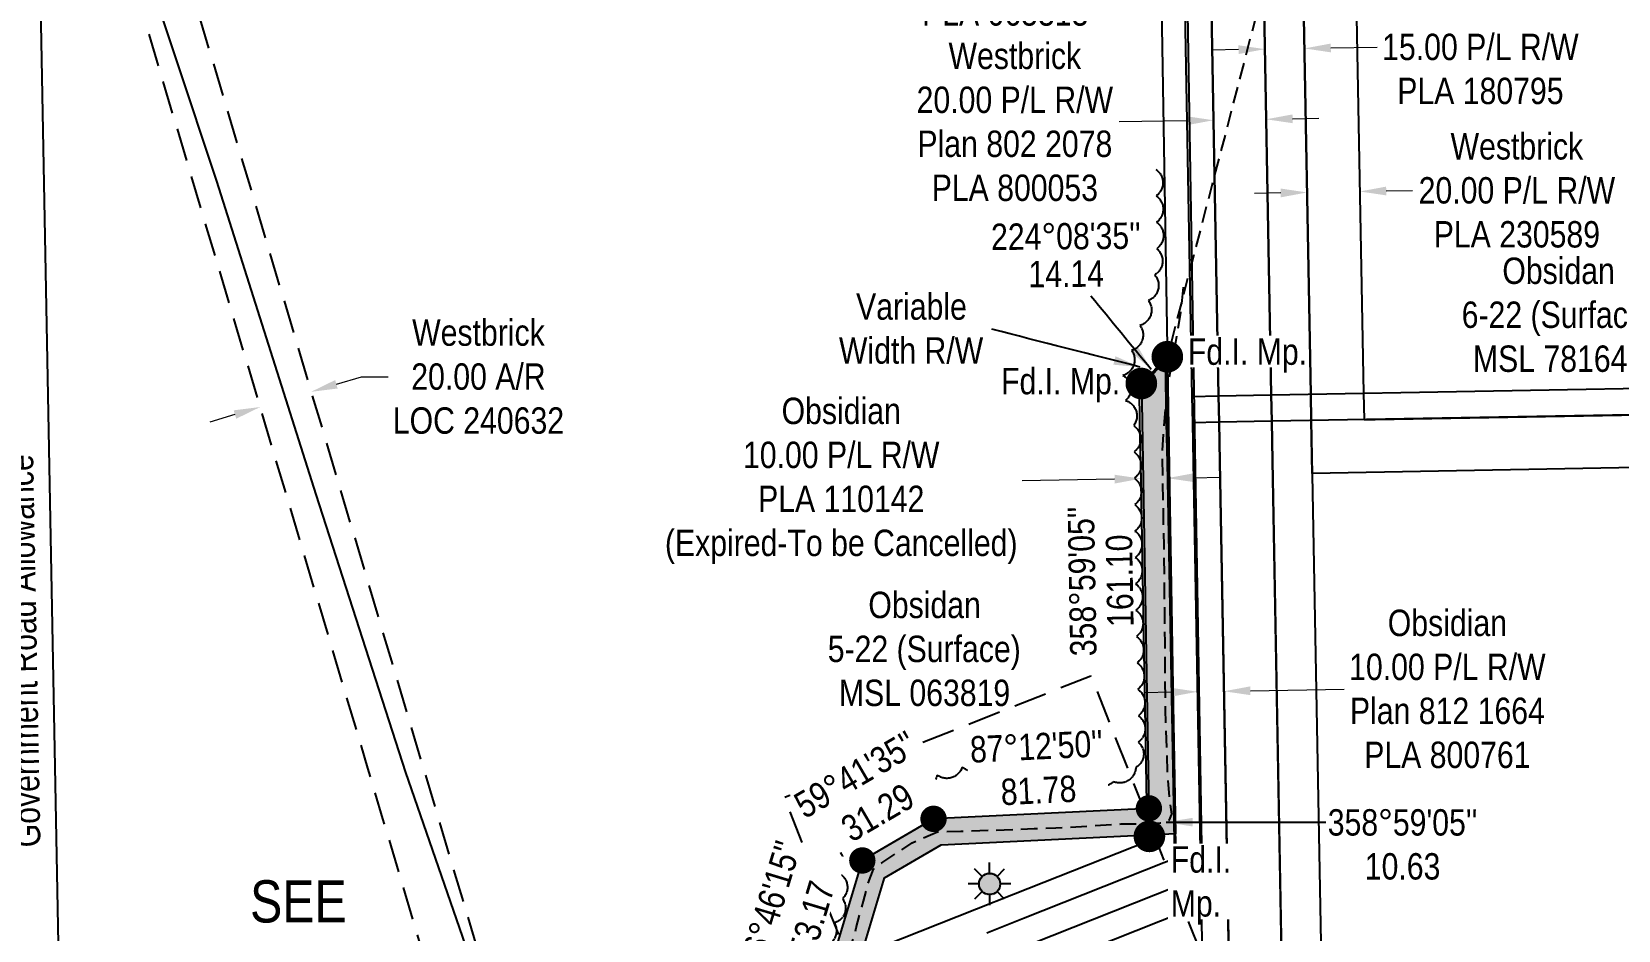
# Model space of a CAD drawing. Extents: x 583854 to 591751, y 5898015 to 5905299.
# Drawn here: x 587843 to 588444, y 5899762 to 5900103 of the extents above; entities that cross this region are included whole.
import ezdxf
from ezdxf.enums import TextEntityAlignment as Align

# ---------------------------------------------------------------- set-up
doc = ezdxf.new("R2010")
doc.units = 0
doc.header["$LTSCALE"] = 5
doc.header["$PDSIZE"] = 0.5
for name, pattern in [('0', [1, 1, 0]), ('foc-ACCESSROAD', [3.75, 2.5, -1.25]), ('foc-TIELINE', [1.875, 1.25, -0.625]), ('UG_PIPE', [1.875, 1.25, -0.625])]:
    doc.linetypes.add(name, pattern=pattern)
doc.layers.get('Defpoints').update_dxf_attribs({"color": 9})
for name, color, linetype in [('AS-PIPE-UG', 44, 'UG_PIPE'), ('AS-POWER', 104, 'foc-POWER'), ('C-RW', 13, 'Continuous'), ('C-WS', 13, 'foc-ACCESSROAD'), ('C-WS-S', 8, 'Continuous'), ('DETAIL-T', 7, 'Continuous'), ('F-AR', 190, 'foc-ACCESSROAD'), ('F-RW', 190, 'Continuous'), ('L-BD', 7, 'Continuous'), ('L-MON', 1, 'Continuous'), ('L-ROAD-T', 7, 'Continuous'), ('L-SEC', 7, 'Continuous'), ('L-TIE', 7, 'foc-TIELINE'), ('P-PROPOSED', 10, 'Continuous'), ('P-PROPOSED-H', 21, 'Continuous'), ('P-TXT', 4, 'Continuous'), ('T-BUSH', 110, '0')]:
    doc.layers.add(name, color=color, linetype=linetype)
for name, color, linetype, lineweight in [('C-RW-T', 13, 'Continuous', 9), ('C-WS-T', 13, 'Continuous', 9), ('F-AR-T', 190, 'Continuous', 9), ('F-RW-T', 190, 'Continuous', 9)]:
    doc.layers.add(name, color=color, linetype=linetype, lineweight=lineweight)
doc.styles.add('175L', font='ARIALN.TTF', dxfattribs={"height": 20})
doc.styles.add('80CG', font='ARIALN.TTF', dxfattribs={"height": 10})
doc.styles.add('80L', font='ARIALN.TTF', dxfattribs={"height": 10})
doc.styles.add('foc-LtypeFont', font='ARIALN.TTF', dxfattribs={"height": 7.35})
doc.linetypes.add('foc-POWER', pattern='A,6,-1,["P",foc-LtypeFont,S=0.2,R=0,X=-0.625,Y=-0.75],-1.24,4', length=12.24)
doc.dimstyles.new('Compass 5 000', dxfattribs={"dimscale": 5, "dimtxt": 9, "dimasz": 2, "dimexe": 0.2, "dimexo": 0.0625, "dimgap": 0.5, "dimtad": 0, "dimtih": 1, "dimtoh": 1, "dimzin": 0, "dimdsep": 46, "dimtxsty": '80CG', "dimcen": 0.1, "dimse1": 1, "dimse2": 1, "dimclrd": 256, "dimclrt": 256, "dimaunit": 1, "dimadec": 4, "dimazin": 0, "dimtfac": 0.06, "dimtofl": 0, "dimtmove": 0, "dimatfit": 1, "dimfxl": 0.2, "dimtolj": 1, "dimtzin": 0, "dimlwd": -1, "dimarcsym": 0})

# ---------------------------------------------------------------- blocks, each defined once
blk = doc.blocks.new('fdia')
at = {"color": 255, "const_width": 1}
blk.add_lwpolyline([(-0.5, 0, 1), (0.5, 0, 1)], format="xyb", close=True, dxfattribs=at)
blk = doc.blocks.new('Fdiaa')
blk.add_blockref('fdia', (0, 0))
blk = doc.blocks.new('fdib')
at = {"color": 1, "const_width": 1.6}
blk.add_lwpolyline([(-0.4, 0, 1), (0.4, 0, 1)], format="xyb", close=True, dxfattribs=at)
at = {"color": 1}
blk.add_circle((0, 0), 0.8, dxfattribs=at)
blk = doc.blocks.new('Fdibb')
blk.add_blockref('fdib', (0, 0))
blk = doc.blocks.new('fdicc')
for name in ['Fdibb', 'Fdiaa']:
    blk.add_blockref(name, (0, 0))
blk = doc.blocks.new('FDI')
blk.add_blockref('fdicc', (0, 0))
blk = doc.blocks.new('PLIA')
at = {"color": 255, "const_width": 1}
blk.add_lwpolyline([(-0.5, 0, 1), (0.5, 0, 1)], format="xyb", close=True, dxfattribs=at)
blk = doc.blocks.new('PLIAA')
blk.add_blockref('PLIA', (0, 0))
blk = doc.blocks.new('PLIB')
at = {"color": 1}
blk.add_circle((0, 0), 0.8, dxfattribs=at)
blk = doc.blocks.new('PLIBB')
blk.add_blockref('PLIB', (0, 0))
blk = doc.blocks.new('PLICC')
for name in ['PLIAA', 'PLIBB']:
    blk.add_blockref(name, (0, 0))
blk = doc.blocks.new('PLI')
blk.add_blockref('PLICC', (0, 0))
blk = doc.blocks.new('*D433')
at = {"layer": 'C-RW-T', "transparency": 16777216}
for p, q in [((588291.07, 5900127.67), (588301.07, 5900127.85)), ((588261.08, 5900127.12), (588251.08, 5900126.93))]:
    blk.add_line(p, q, dxfattribs=at)
for points in [[(588261.05, 5900128.78), (588261.11, 5900125.45), (588271.08, 5900127.3)], [(588291.04, 5900129.33), (588291.11, 5900126), (588281.08, 5900127.48)]]:
    blk.add_solid(points, dxfattribs=at)
at = {"layer": 'Defpoints', "color": 0, "transparency": 16777216}
for p in [(588271.08, 5900127.3), (588271.36, 5900112.24), (588281.35, 5900112.42)]:
    blk.add_point(p, dxfattribs=at)
at = {"layer": 'C-RW-T', "transparency": 16777216, "insert": (588212, 5900126.93), "char_height": 10, "attachment_point": 5, "style": '80CG'}
blk.add_mtext('\\A1;Obsidian\\P10.00 P/L R/W\\PPLA 065313', dxfattribs=at)
blk = doc.blocks.new('*D441')
at = {"layer": 'C-RW-T', "transparency": 16777216}
for p, q in [((588274.96, 5899852.7), (588264.96, 5899852.52)), ((588304.95, 5899853.26), (588340.57, 5899853.91))]:
    blk.add_line(p, q, dxfattribs=at)
for points in [[(588274.93, 5899854.37), (588274.99, 5899851.04), (588284.96, 5899852.89)], [(588304.92, 5899854.92), (588304.98, 5899851.59), (588294.95, 5899853.07)]]:
    blk.add_solid(points, dxfattribs=at)
at = {"layer": 'Defpoints', "color": 0, "transparency": 16777216}
for p in [(588284.23, 5899892.74), (588294.22, 5899892.92), (588294.95, 5899853.07)]:
    blk.add_point(p, dxfattribs=at)
at = {"layer": 'C-RW-T', "transparency": 16777216, "insert": (588379.65, 5899853.91), "char_height": 10, "attachment_point": 5, "style": '80CG'}
blk.add_mtext('\\A1;Obsidian\\P10.00 P/L R/W\\PPlan 812 1664\\PPLA 800761', dxfattribs=at)
blk = doc.blocks.new('*D442')
at = {"layer": 'C-RW-T', "transparency": 16777216}
for p, q in [((588253.49, 5899933.46), (588218.48, 5899932.82)), ((588283.46, 5899934.01), (588293.46, 5899934.2))]:
    blk.add_line(p, q, dxfattribs=at)
for points in [[(588253.46, 5899935.13), (588253.52, 5899931.8), (588263.48, 5899933.65)], [(588283.43, 5899935.68), (588283.49, 5899932.35), (588273.46, 5899933.83)]]:
    blk.add_solid(points, dxfattribs=at)
at = {"layer": 'Defpoints', "color": 0, "transparency": 16777216}
for p in [(588263.37, 5899939.87), (588273.35, 5899940.05), (588263.48, 5899933.65)]:
    blk.add_point(p, dxfattribs=at)
at = {"layer": 'C-RW-T', "transparency": 16777216, "insert": (588149.82, 5899932.82), "char_height": 10, "attachment_point": 5, "style": '80CG'}
blk.add_mtext('\\A1;Obsidian\\P10.00 P/L R/W\\PPLA 110142\\P(Expired-To be Cancelled)', dxfattribs=at)
blk = doc.blocks.new('*D447')
at = {"layer": 'Defpoints', "color": 0, "transparency": 16777216}
for p in [(587916.68, 5900074.36), (587897.39, 5900068.61), (587948.83, 5899966.56)]:
    blk.add_point(p, dxfattribs=at)
at = {"layer": 'F-AR-T', "transparency": 16777216}
for p, q in [((587958.41, 5899969.41), (587967.99, 5899972.27)), ((587967.99, 5899972.27), (587977.99, 5899972.27)), ((587919.96, 5899957.95), (587910.37, 5899955.09))]:
    blk.add_line(p, q, dxfattribs=at)
for points in [[(587957.94, 5899971.01), (587958.89, 5899967.82), (587948.83, 5899966.56)], [(587919.48, 5899959.54), (587920.43, 5899956.35), (587929.54, 5899960.8)]]:
    blk.add_solid(points, dxfattribs=at)
at = {"layer": 'F-AR-T', "transparency": 16777216, "insert": (588012.27, 5899972.27), "char_height": 10, "attachment_point": 5, "style": '80CG'}
blk.add_mtext('\\A1;Westbrick\\P20.00 A/R\\PLOC 240632', dxfattribs=at)
blk = doc.blocks.new('*D474')
at = {"layer": 'Defpoints', "color": 0, "transparency": 16777216}
for p in [(588310.46, 5900096.67), (588325.44, 5900096.95), (588325.45, 5900096.69)]:
    blk.add_point(p, dxfattribs=at)
at = {"layer": 'F-RW-T', "transparency": 16777216}
for p, q in [((588300.46, 5900096.23), (588290.47, 5900096.05)), ((588335.45, 5900096.88), (588353.09, 5900097.2))]:
    blk.add_line(p, q, dxfattribs=at)
for points in [[(588300.43, 5900097.9), (588300.49, 5900094.57), (588310.46, 5900096.42)], [(588335.41, 5900098.54), (588335.48, 5900095.21), (588325.45, 5900096.69)]]:
    blk.add_solid(points, dxfattribs=at)
at = {"layer": 'F-RW-T', "transparency": 16777216, "insert": (588392.17, 5900097.2), "char_height": 10, "attachment_point": 5, "style": '80CG'}
blk.add_mtext('\\A1;Vermillion\\P15.00 P/L R/W\\PPLA 180795', dxfattribs=at)
blk = doc.blocks.new('*D476')
at = {"layer": 'Defpoints', "color": 0, "transparency": 16777216}
for p in [(588326.47, 5900041.42), (588346.46, 5900042.48), (588346.47, 5900041.79)]:
    blk.add_point(p, dxfattribs=at)
at = {"layer": 'F-RW-T', "transparency": 16777216}
for p, q in [((588316.45, 5900041.93), (588306.46, 5900041.75)), ((588356.46, 5900042.67), (588366.46, 5900042.85))]:
    blk.add_line(p, q, dxfattribs=at)
for points in [[(588316.42, 5900043.6), (588316.49, 5900040.26), (588326.45, 5900042.11)], [(588356.43, 5900044.33), (588356.49, 5900041), (588346.46, 5900042.48)]]:
    blk.add_solid(points, dxfattribs=at)
at = {"layer": 'F-RW-T', "transparency": 16777216, "insert": (588406, 5900042.85), "char_height": 10, "attachment_point": 5, "style": '80CG'}
blk.add_mtext('\\A1;Westbrick\\P20.00 P/L R/W\\PPLA 230589', dxfattribs=at)
blk = doc.blocks.new('*D479')
at = {"layer": 'Defpoints', "color": 0, "transparency": 16777216}
for p in [(588290.96, 5900069.48), (588290.98, 5900068.78), (588310.96, 5900069.15)]:
    blk.add_point(p, dxfattribs=at)
at = {"layer": 'F-RW-T', "transparency": 16777216}
for p, q in [((588280.97, 5900069.29), (588255.19, 5900068.82)), ((588320.95, 5900070.03), (588330.95, 5900070.21))]:
    blk.add_line(p, q, dxfattribs=at)
for points in [[(588280.94, 5900070.96), (588281, 5900067.63), (588290.96, 5900069.48)], [(588320.92, 5900071.69), (588320.98, 5900068.36), (588310.95, 5900069.84)]]:
    blk.add_solid(points, dxfattribs=at)
at = {"layer": 'F-RW-T', "transparency": 16777216, "insert": (588215.65, 5900068.82), "char_height": 10, "attachment_point": 5, "style": '80CG'}
blk.add_mtext('\\A1;Westbrick\\P20.00 P/L R/W\\PPlan 802 2078\\PPLA 800053', dxfattribs=at)
blk = doc.blocks.new('GAS')
h = blk.add_hatch(color=255)
h.dxf.hatch_style = 1
edge = h.paths.add_edge_path()
edge.add_arc((0, 0), 0.9, 0, 360)
for p, q in [((0, 0.81), (0, 1.62)), ((-0.81, 0), (-1.62, 0)), ((-0.57, 0.57), (-1.14, 1.14)), ((0.57, 0.57), (1.14, 1.14)), ((1.62, 0), (0.81, 0)), ((-0.57, -0.57), (-1.14, -1.14)), ((0, -0.81), (0, -1.62)), ((1.14, -1.14), (0.57, -0.57))]:
    blk.add_line(p, q)
blk.add_circle((0, 0), 0.8)

msp = doc.modelspace()

# ---------------------------------------------------------------- hatches: boundary and pattern name
at = {"layer": 'P-PROPOSED-H'}
h = msp.add_hatch(color=256, dxfattribs=at)
h.dxf.hatch_style = 1
h.paths.add_polyline_path([(587998.828, 5899681.022), (587993.924, 5899678.933), (587978.199, 5899640.526), (587991.107, 5899645.65), (588001.618, 5899671.346), (588002.631, 5899671.778), (588150.666, 5899730.555), (588166.259, 5899782.299), (588187.753, 5899794.861), (588276.645, 5899799.187), (588273.435, 5899979.815), (588263.618, 5899969.7), (588266.471, 5899808.699), (588184.822, 5899804.726), (588157.823, 5899788.945), (588142.489, 5899738.063)])

# ---------------------------------------------------------------- linework, layer by layer
at = {"layer": 'AS-PIPE-UG', "flags": 128}
msp.add_lwpolyline([(587612.929, 5899586.699), (587625.071, 5899581.667), (587643.111, 5899573.04), (587655.517, 5899565.223), (587659.685, 5899559.339), (587662.182, 5899550.231), (587664.893, 5899538.81), (587667.38, 5899528.927), (587669.484, 5899520.976), (587670.406, 5899517.355), (587671.13, 5899514.118), (587672.879, 5899511.112), (587675.497, 5899511.13), (587682.807, 5899514.017), (587963.114, 5899626.62), (587967.188, 5899629.352), (587971.988, 5899633.234), (587976.058, 5899637.002), (587979.169, 5899640.138), (587982.016, 5899643.989), (587985.206, 5899648.935), (587989.897, 5899656.873), (587994.501, 5899664.625), (587998.205, 5899670.045), (588000.791, 5899673.248), (588003.417, 5899675.712), (588007.051, 5899678.412), (588013.72, 5899680.863), (588019.781, 5899683.107), (588031.501, 5899686.275), (588047.036, 5899691.338), (588067.886, 5899699.778), (588091.434, 5899710.338), (588114.999, 5899720.411), (588129.035, 5899727.087), (588136.958, 5899730.848), (588142.324, 5899733.179), (588147.015, 5899735.749), (588149.383, 5899742.336), (588151.4, 5899749.793), (588153.835, 5899757.501), (588155.52, 5899763.352), (588156.93, 5899768.704), (588158.283, 5899773.542), (588160.012, 5899780.265), (588162.046, 5899785.624), (588165.184, 5899788.09), (588170.589, 5899791.546), (588176.723, 5899795.652), (588186.296, 5899799.791), (588195.163, 5899800.041), (588211.62, 5899800.587), (588223, 5899801.04), (588231.2, 5899801.289), (588255.913, 5899802.773), (588260.792, 5899802.85), (588266.978, 5899803.107), (588270.743, 5899803.152), (588274.192, 5899804.077), (588275.136, 5899806.486), (588274.272, 5899812.681), (588273.646, 5899820.655), (588272.77, 5899846.15), (588272.604, 5899871.858), (588272.226, 5899908.412), (588271.538, 5899943.486), (588273.368, 5899967.69), (588274.684, 5899974.249), (588276.577, 5899984.478), (588278.617, 5899996.656), (588279.865, 5900008.266)], dxfattribs=at)
at = {"layer": 'AS-POWER', "flags": 128}
msp.add_lwpolyline([(587657.971, 5900886.585), (587664.046, 5900866.716), (587675.031, 5900828.988), (587707.391, 5900696.321), (587791.5, 5900407.384), (587821.63, 5900325.364), (587842.904, 5900263.687), (587882.339, 5900138.544), (587912.951, 5900046.368), (587950.565, 5899927.6), (587984.665, 5899822.256), (588036.793, 5899671.585)], dxfattribs=at)
at = {"layer": 'C-RW', "flags": 128}
for points in [[(588276.975, 5899779.154), (588270.07, 5900188.225), (588300.474, 5900245.848), (588312.91, 5900269.416), (588321.775, 5900264.799), (588309.315, 5900241.184), (588279.788, 5900185.223), (588286.758, 5899772.28), (588279.471, 5899769.391), (588226.624, 5899748.439), (588212.679, 5899742.911), (588163.271, 5899723.323), (588155.407, 5899720.205), (588036.365, 5899673.018), (588017.585, 5899665.569), (588012.393, 5899663.512), (588004.104, 5899644.199), (588001.96, 5899639.204)], [(588008.709, 5899672.804), (588276.975, 5899779.154)]]:
    msp.add_lwpolyline(points, dxfattribs=at)
at = {"layer": 'C-RW'}
for points in [[(588286.818, 5899752.061), (588286.448, 5899772.157), (588283.357, 5899939.844), (588283.08, 5899954.843), (588282.896, 5899964.843), (588279.434, 5900152.654), (588278.855, 5900184.071), (588315.987, 5900254.684), (588320.824, 5900263.882), (588321.086, 5900249.912), (588321.212, 5900243.145), (588317.393, 5900235.883), (588288.896, 5900181.689), (588289.428, 5900152.839), (588292.89, 5899965.023), (588293.074, 5899955.022), (588293.35, 5899940.024), (588296.939, 5899745.321)], [(588282.896, 5899964.843), (588292.889, 5899965.023), (588312.877, 5899965.381), (588481.465, 5899968.407), (588485.019, 5899971.488), (588491.906, 5899977.46), (588556.626, 5900033.577), (588563.177, 5900026.023), (588493.531, 5899965.634), (588485.274, 5899958.48), (588313.062, 5899955.38), (588293.073, 5899955.022), (588283.081, 5899954.843)], [(588165.706, 5899756.568), (588201.15, 5899770.595), (588215.093, 5899776.118), (588266, 5899796.284), (588265.864, 5899803.709), (588263.377, 5899939.485), (588263.102, 5899954.481), (588262.855, 5899967.977), (588272.648, 5899978.11), (588273.08, 5899954.662), (588273.357, 5899939.664), (588276.122, 5899789.588), (588272.092, 5899787.992), (588218.934, 5899766.91), (588204.993, 5899761.381)]]:
    msp.add_lwpolyline(points, dxfattribs=at)
at = {"layer": 'C-WS', "flags": 128}
msp.add_lwpolyline([(588220.354, 5899725.709), (588170.617, 5899705.991), (588163.248, 5899724.584), (588159.562, 5899733.886), (588155.881, 5899743.171), (588128.236, 5899812.9), (588244.437, 5899858.966), (588265.841, 5899804.971), (588272.069, 5899789.253), (588275.761, 5899779.952), (588279.448, 5899770.652), (588286.818, 5899752.061), (588234.299, 5899731.238), (588220.354, 5899725.709)], close=True, dxfattribs=at)
at = {"layer": 'F-AR', "flags": 128}
msp.add_lwpolyline([(588142.694, 5899245.61), (588113.176, 5899345.063), (588036.229, 5899603.049), (588033.363, 5899612.662), (588031.927, 5899617.475), (588026.191, 5899636.707), (588023.323, 5899646.324), (588021.855, 5899651.246), (588020.082, 5899657.191), (588017.584, 5899665.568), (588016.119, 5899670.477), (588015.77, 5899671.645), (588014.713, 5899675.193), (588011.843, 5899684.814), (587976.073, 5899804.753), (587970.358, 5899823.916), (587874.566, 5900145.148), (587858.562, 5900198.811), (587854.322, 5900213.029), (587852.678, 5900218.689), (587843.131, 5900251.614), (587842.904, 5900263.687), (587841.736, 5900325.663), (587895.456, 5900145.534), (588030.627, 5899692.261), (588033.498, 5899682.639), (588034.423, 5899679.536), (588036.366, 5899673.02), (588038.733, 5899665.083), (588042.106, 5899653.775), (588044.975, 5899644.154), (588050.712, 5899624.923), (588052.145, 5899620.117), (588055.013, 5899610.497), (588132.444, 5899350.894), (588134.058, 5899345.45), (588163.557, 5899245.994)], dxfattribs=at)
at = {"layer": 'F-RW'}
for points in [[(588296.952, 5899744.57), (588293.35, 5899940.024), (588293.073, 5899955.022), (588292.889, 5899965.023), (588289.427, 5900152.84), (588288.896, 5900181.689), (588317.393, 5900235.883), (588321.212, 5900243.145), (588328.177, 5900243.275), (588332.213, 5900243.35), (588340.861, 5900243.511), (588351.186, 5900243.705), (588351.474, 5900228.305), (588351.56, 5900223.717), (588333.404, 5900223.377), (588308.979, 5900176.927), (588309.415, 5900153.211), (588312.877, 5899965.381), (588313.062, 5899955.38), (588313.338, 5899940.383), (588317.177, 5899732.079)], [(588485.703, 5899938.449), (588328.415, 5899935.648), (588328.046, 5899955.65), (588327.862, 5899965.65), (588324.732, 5900135.516), (588324.512, 5900147.512), (588324.402, 5900153.489), (588324.036, 5900173.345), (588323.514, 5900204.568), (588333.404, 5900223.377), (588351.56, 5900223.717), (588357.212, 5900223.822), (588382.23, 5900204.279), (588358.423, 5900203.834), (588345.606, 5900203.594), (588343.611, 5900199.801), (588344.04, 5900173.719), (588344.407, 5900153.86), (588344.738, 5900135.891), (588347.871, 5899966.009), (588348.055, 5899956.009), (588352.303, 5899956.086), (588467.196, 5899958.141)], [(588317.156, 5899733.241), (588313.338, 5899940.383), (588313.062, 5899955.38), (588312.877, 5899965.381), (588309.415, 5900153.21), (588308.979, 5900176.927), (588308.284, 5900218.561), (588323.274, 5900218.837), (588323.514, 5900204.568), (588324.036, 5900173.345), (588324.402, 5900153.489), (588324.512, 5900147.512), (588324.731, 5900135.516), (588327.862, 5899965.65), (588328.046, 5899955.65), (588332.32, 5899723.657)]]:
    msp.add_lwpolyline(points, dxfattribs=at)
at = {"layer": 'L-SEC', "flags": 128}
msp.add_lwpolyline([(587860.851, 5899341.832), (587845.714, 5900146.163)], dxfattribs=at)
at = {"layer": 'L-TIE', "flags": 128}
msp.add_lwpolyline([(588342.583, 5900245.326), (588273.461, 5899979.842)], dxfattribs=at)
at = {"layer": 'P-PROPOSED', "flags": 128}
msp.add_lwpolyline([(587998.828, 5899681.022), (587993.924, 5899678.933), (587978.199, 5899640.526), (587991.107, 5899645.65), (588001.618, 5899671.346), (588002.631, 5899671.778), (588150.666, 5899730.555), (588166.259, 5899782.299), (588187.753, 5899794.861), (588276.645, 5899799.187), (588273.435, 5899979.815), (588263.618, 5899969.7), (588266.471, 5899808.699), (588184.822, 5899804.726), (588157.823, 5899788.945), (588142.489, 5899738.063)], close=True, dxfattribs=at)
at = {"layer": 'T-BUSH', "flags": 128}
msp.add_lwpolyline([(588269.132, 5900050.8, -0.5205671), (588269.241, 5900040.801, -0.5205671), (588269.349, 5900030.802, -0.5205671), (588269.458, 5900020.802, -0.5205671), (588268.663, 5900010.906, -0.5205671), (588266.294, 5900001.191, -0.5205671), (588263.093, 5899991.718, -0.5205671), (588259.883, 5899982.247, -0.5205671), (588256.641, 5899972.787, -0.5205671), (588257.622, 5899963.252, -0.5205671), (588260.723, 5899953.796, -0.5205671), (588260.855, 5899943.797, -0.5205671), (588260.986, 5899933.798, -0.5205671), (588261.095, 5899923.799, -0.5205671), (588261.195, 5899913.799, -0.5205671), (588261.294, 5899903.8, -0.5205671), (588261.393, 5899893.8, -0.5205671), (588261.522, 5899883.801, -0.5205671), (588261.767, 5899873.804, -0.5205671), (588262.012, 5899863.807, -0.5205671), (588262.257, 5899853.81, -0.5205671), (588262.502, 5899843.813, -0.5205671), (588262.421, 5899833.816, -0.5205671), (588261.518, 5899824.179, -0.5205671), (588253.11, 5899818.766, -0.5205671), (588243.988, 5899820.668, -0.5205671), (588234.693, 5899824.355, -0.5205671), (588225.016, 5899826.751, -0.5205671), (588215.205, 5899828.687, -0.5205671), (588205.445, 5899826.626, -0.5205671), (588195.709, 5899824.347, -0.5205671), (588186.216, 5899821.295, -0.5205671), (588176.942, 5899817.553, -0.5205671), (588169.015, 5899811.739, -0.5205671), (588161.919, 5899804.693, -0.5205671), (588153.072, 5899800.358, -0.5205671), (588147.082, 5899794.158, -0.5205671), (588148.702, 5899784.29, -0.5205671), (588150.322, 5899774.422, -0.5205671), (588147.211, 5899765.273, -0.5205671), (588142.893, 5899756.26, -0.5205671), (588138.789, 5899747.207, -0.5205671), (588132.119, 5899739.756, -0.5205671), (588125.202, 5899732.708, -0.5205671), (588115.537, 5899730.144, -0.5205671), (588106.131, 5899726.815, -0.5205671), (588096.916, 5899722.933, -0.5205671), (588087.7, 5899719.051, -0.5205671), (588078.485, 5899715.168, -0.5205671), (588069.269, 5899711.286, -0.5205671), (588059.923, 5899707.735, -0.5205671), (588050.53, 5899704.304, -0.5205671), (588041.137, 5899700.873, -0.5205671), (588031.969, 5899697.892, -0.5205671), (588029.099, 5899707.471, -0.5205671), (588026.23, 5899717.051, -0.5205671), (588023.36, 5899726.63, -0.5205671), (588020.49, 5899736.209, -0.5205671), (588017.582, 5899745.917, -0.5205671)], format="xyb", dxfattribs=at)

# ---------------------------------------------------------------- block references
at = {"layer": 'C-WS-S', "color": 62, "xscale": 4.997695, "yscale": 4.997695, "zscale": 4.997695}
msp.add_blockref('GAS', (588206.088, 5899780.035), dxfattribs=at)
at = {"layer": 'L-MON'}
for name, p, xscale, yscale, zscale in [('FDI', (588263.618, 5899969.7), 5, 5, 5), ('PLI', (588266.471, 5899808.699), 5, 5, 5), ('FDI', (588266.668, 5899798.075, 984.563), 4.99771075, 4.99771075, 4.99771075)]:
    msp.add_blockref(name, p, dxfattribs=dict(at, xscale=xscale, yscale=yscale, zscale=zscale))

# ---------------------------------------------------------------- texts
at = {"layer": 'C-WS-T', "char_height": 9.99539, "attachment_point": 1, "style": '175L'}
for s, insert in [('\\pi18.844;Obsidan\\P\\pi3.4386;6-22 (Surface)\\P\\pi7.7102;MSL 781646', (588381.642, 5900017.437)), ('\\pi18.844;Obsidan\\P\\pi3.4625;5-22 (Surface)\\P\\pi7.6965;MSL 063819', (588141.256, 5899890.795))]:
    msp.add_mtext_dynamic_manual_height_columns(s, width=78.95854, gutter_width=99.954, heights=[0], dxfattribs=dict(at, insert=insert))
at = {"layer": 'DETAIL-T', "color": 3, "insert": (587944.007, 5899746.78), "char_height": 15.9927, "width": 63.60699, "attachment_point": 5, "style": '80CG'}
msp.add_mtext("SEE\\PDETAIL\\P'B'", dxfattribs=at)
at = {"layer": 'L-BD', "style": '80L'}
for s, height, rotation, p in [("224°08'35''", 9.99542, 0.504547, (588234.997, 5900025.532)), ('14.14', 9.9954, 0.504547, (588235.122, 5900011.289)), ("358°59'05''", 9.99542, 91.0152, (588241.149, 5899894.695)), ('161.10', 9.9954, 91.0152, (588255.39, 5899894.947))]:
    msp.add_text(s, height=height, rotation=rotation, dxfattribs=at).set_placement(p, align=Align.MIDDLE)
at = {"layer": 'L-ROAD-T', "style": '80L'}
msp.add_text('Government Road Allowance', height=10, rotation=91.080056, dxfattribs=at).set_placement((587839.814, 5899868.383), align=Align.MIDDLE_CENTER)
at = {"layer": 'P-TXT', "insert": (588148.818, 5900003.883), "char_height": 9.99542, "attachment_point": 1, "style": '80L'}
msp.add_mtext_dynamic_manual_height_columns('\\pi6.6386;Variable\\P\\pi0.14092;Width R/W', width=54.73165, gutter_width=50, heights=[0], dxfattribs=at)

# ---------------------------------------------------------------- dimensions: what is measured, and where the dimension line sits
at = {"layer": 'C-RW-T', "color": 62}
for base, p1, p2, angle, text, picture, middle in [((588271.078, 5900127.299), (588281.354, 5900112.42), (588271.355, 5900112.235), 181.055322, 'Obsidian\\P10.00 P/L R/W\\PPLA 065313', '*D433', (588211.995, 5900126.931)), ((588263.484, 5899933.647), (588273.35, 5899940.051), (588263.37, 5899939.868), 181.050073, 'Obsidian\\P10.00 P/L R/W\\PPLA 110142\\P(Expired-To be Cancelled)', '*D442', (588149.822, 5899932.822))]:
    dim = msp.add_linear_dim(base=base, p1=p1, p2=p2, angle=angle, text=text, dimstyle='Compass 5 000', dxfattribs=at)
    dim.commit()
    dim.dimension.update_dxf_attribs({"geometry": picture, "text_midpoint": middle, "dimtype": 161})
at = {"layer": 'F-AR-T', "color": 62}
dim = msp.add_linear_dim(base=(587948.829, 5899966.557), p1=(587897.391, 5900068.605), p2=(587916.682, 5900074.358), angle=16.605248, text='Westbrick\\P20.00 A/R\\PLOC 240632', dimstyle='Compass 5 000', dxfattribs=at)
dim.commit()
dim.dimension.update_dxf_attribs({"geometry": '*D447', "text_midpoint": (588012.265, 5899972.273), "dimtype": 161})
at = {"layer": 'F-RW-T', "color": 62}
for base, p1, p2, angle, text, picture, middle in [((588290.964, 5900069.476), (588310.965, 5900069.147), (588290.977, 5900068.778), 181.056013, 'Westbrick\\P20.00 P/L R/W\\PPlan 802 2078\\PPLA 800053', '*D479', (588215.651, 5900068.816)), ((588325.447, 5900096.694), (588310.457, 5900096.67), (588325.442, 5900096.946), 1.05586, 'Vermillion\\P15.00 P/L R/W\\PPLA 180795', '*D474', (588392.173, 5900097.203))]:
    dim = msp.add_linear_dim(base=base, p1=p1, p2=p2, angle=angle, text=text, dimstyle='Compass 5 000', dxfattribs=at)
    dim.commit()
    dim.dimension.update_dxf_attribs({"geometry": picture, "text_midpoint": middle, "dimtype": 161})
dim = msp.add_aligned_dim(p1=(588326.466, 5900041.418), p2=(588346.474, 5900041.787), distance=0.697, text='Westbrick\\P20.00 P/L R/W\\PPLA 230589', dimstyle='Compass 5 000', dxfattribs=at)
dim.commit()
dim.dimension.update_dxf_attribs({"geometry": '*D476', "text_midpoint": (588405.997, 5900042.852)})

# ---------------------------------------------------------------- leaders
at = {"layer": 'L-BD', "path_type": 1}
msp.add_leader([(588267.309, 5899975.024), (588244.522, 5900002.779)], dimstyle='Compass 5 000', override={"dimgap": 0.5, "dimtad": 0}, dxfattribs=at)
at = {"layer": 'P-TXT', "path_type": 1}
msp.add_leader([(588263.093, 5899975.955), (588206.906, 5899990.272)], dimstyle='Compass 5 000', override={"dimgap": 0.5, "dimtad": 0}, dxfattribs=at)

# ---------------------------------------------------------------- next in the draw order: texts
at = {"layer": 'L-BD', "attachment_point": 2, "style": '80L', "bg_fill": 3, "box_fill_scale": 1.1, "bg_fill_color": 256, "bg_fill_transparency": 0}
for s, insert, char_height, width, rotation in [("87°12'50'' 81.78", (588223.572, 5899837.174), 9.99542, 50.81591, 2.7858), ("16°46'15''\\P53.17 ", (588117.867, 5899773.109), 9.9954, 49.91343, 73.2296)]:
    msp.add_mtext(s, dxfattribs=dict(at, insert=insert, char_height=char_height, width=width, rotation=rotation))
at = {"layer": 'L-BD', "insert": (588362.666, 5899808.373), "char_height": 9.99542, "width": 50.81591, "attachment_point": 2, "style": '80L', "bg_fill": 3, "box_fill_scale": 1.1, "bg_fill_color": 256, "bg_fill_transparency": 0}
msp.add_mtext("358°59'05'' 10.63", dxfattribs=at)
at = {"layer": 'L-MON', "char_height": 9.9954, "attachment_point": 1, "style": '80L', "bg_fill": 3, "box_fill_scale": 1.1, "bg_fill_color": 256, "bg_fill_transparency": 0}
for insert in [(588281.26, 5899986.78), (588210.418, 5899975.615)]:
    msp.add_mtext_dynamic_manual_height_columns('Fd.I. Mp.', width=44.3292, gutter_width=50, heights=[0], dxfattribs=dict(at, insert=insert))

# ---------------------------------------------------------------- next in the draw order: block references
at = {"layer": 'L-MON', "xscale": 5, "yscale": 5, "zscale": 5}
msp.add_blockref('FDI', (588273.461, 5899979.842), dxfattribs=at)

# ---------------------------------------------------------------- next in the draw order: texts
at = {"layer": 'L-BD', "insert": (588152.666, 5899825.853), "char_height": 9.99542, "width": 48.64508, "attachment_point": 2, "rotation": 30.3064, "style": '80L', "bg_fill": 3, "box_fill_scale": 1.1, "bg_fill_color": 256, "bg_fill_transparency": 0}
msp.add_mtext("59°41'35'' 31.29", dxfattribs=at)

# ---------------------------------------------------------------- next in the draw order: dimensions: what is measured, and where the dimension line sits
at = {"layer": 'C-RW-T', "color": 62}
dim = msp.add_linear_dim(base=(588294.953, 5899853.073), p1=(588284.225, 5899892.74), p2=(588294.218, 5899892.925), angle=1.055891, text='Obsidian\\P10.00 P/L R/W\\PPlan 812 1664\\PPLA 800761', dimstyle='Compass 5 000', dxfattribs=at)
dim.commit()
dim.dimension.update_dxf_attribs({"geometry": '*D441', "text_midpoint": (588379.652, 5899853.914), "dimtype": 161})

# ---------------------------------------------------------------- next in the draw order: leaders
at = {"layer": 'L-BD', "path_type": 1}
msp.add_leader([(588273.055, 5899803.455), (588333.626, 5899803.455)], dimstyle='Compass 5 000', override={"dimgap": 0.5, "dimtad": 0}, dxfattribs=at)

# ---------------------------------------------------------------- next in the draw order: block references
at = {"layer": 'L-MON', "xscale": 5, "yscale": 5, "zscale": 5}
for p in [(588184.822, 5899804.726), (588157.823, 5899788.945)]:
    msp.add_blockref('PLI', p, dxfattribs=at)

# ---------------------------------------------------------------- next in the draw order: texts
at = {"layer": 'L-MON', "insert": (588274.766, 5899794.333), "char_height": 9.9954, "attachment_point": 1, "style": '80L', "bg_fill": 3, "box_fill_scale": 1.1, "bg_fill_color": 256, "bg_fill_transparency": 0}
msp.add_mtext_dynamic_manual_height_columns('Fd.I.\\PMp.', width=22.04407, gutter_width=50, heights=[0], dxfattribs=at)

doc.saveas('drawing.dxf')
